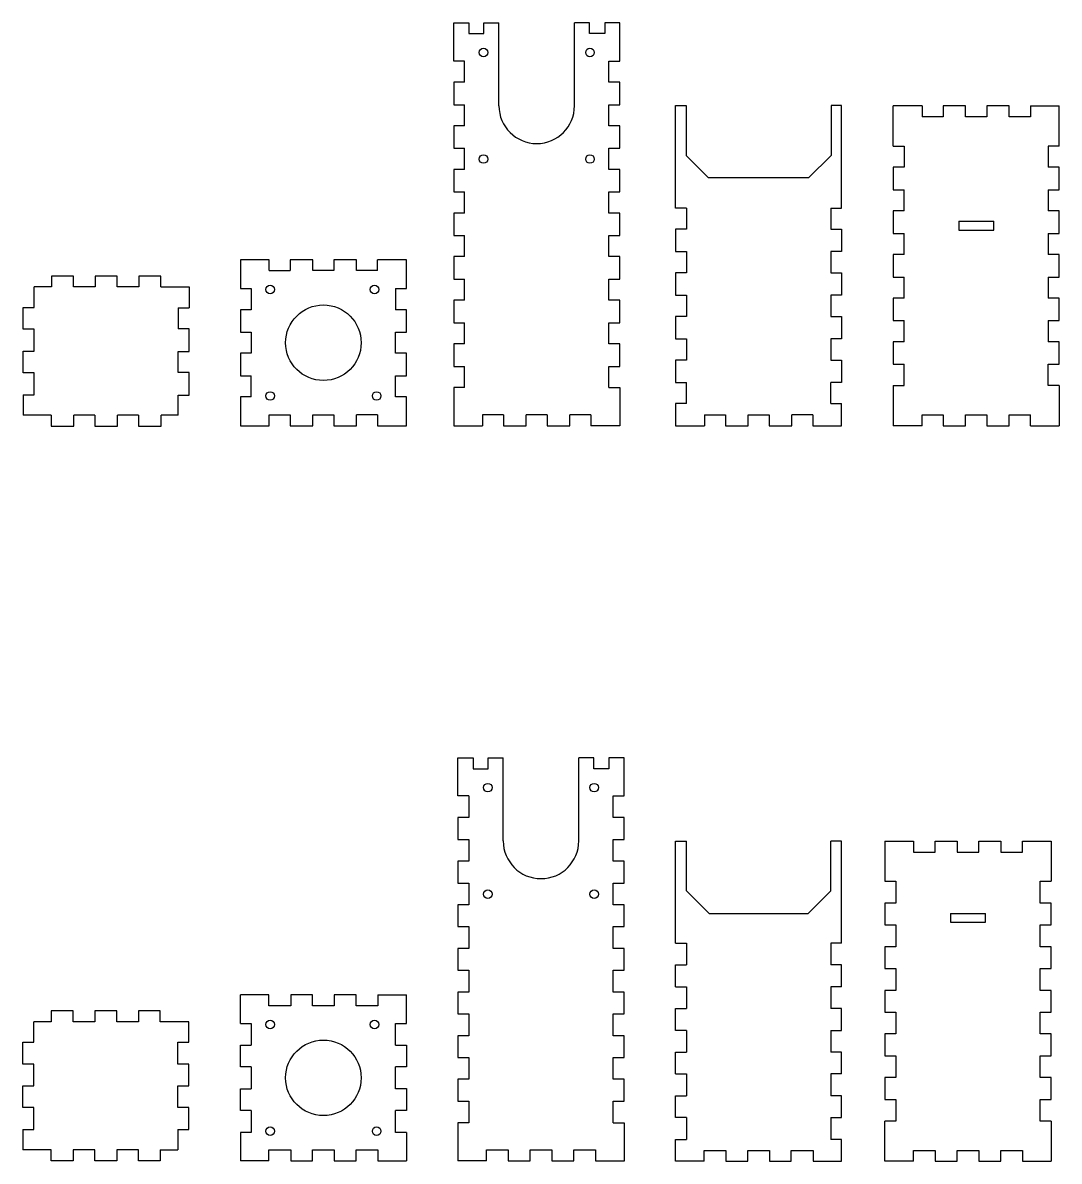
# Model space of a CAD drawing. Header units: millimetres. Extents: x -201 to 2280, y -214 to 290.
# Drawn here: x 1026.4 to 1328.1, y -214.2 to 117.4 of the extents above; entities that cross this region are included whole.
import ezdxf

# ---------------------------------------------------------------- set-up
doc = ezdxf.new("R2010")
doc.units = ezdxf.units.MM

msp = doc.modelspace()

# ---------------------------------------------------------------- linework, layer by layer
for p, q in [((1151.84, 117.35), (1156.23, 117.35)), ((1151.84, 106.2), (1151.84, 117.35)), ((1156.23, 117.35), (1156.23, 114.18)), ((1160.62, 114.18), (1160.62, 117.35)), ((1160.62, 117.35), (1165.01, 117.35)), ((1165.01, 93.18), (1165.01, 117.35)), ((1191.4, 117.35), (1187.01, 117.35)), ((1187.01, 93.18), (1187.01, 117.35)), ((1191.4, 114.18), (1191.4, 117.35)), ((1200.19, 117.35), (1195.79, 117.35)), ((1195.79, 117.35), (1195.79, 114.18)), ((1200.19, 106.2), (1200.19, 117.35)), ((1156.23, 114.18), (1160.62, 114.18)), ((1195.79, 114.18), (1191.4, 114.18)), ((1155.01, 106.2), (1151.84, 106.2)), ((1155.01, 100.05), (1155.01, 106.2)), ((1197.01, 100.05), (1197.01, 106.2)), ((1197.01, 106.2), (1200.19, 106.2)), ((1155.01, 100.05), (1151.84, 100.05)), ((1151.84, 100.05), (1151.84, 93.5)), ((1200.19, 100.05), (1197.01, 100.05)), ((1200.19, 93.5), (1200.19, 100.05)), ((1151.84, 93.5), (1155.01, 93.5)), ((1155.01, 87.35), (1155.01, 93.5)), ((1197.01, 87.35), (1197.01, 93.5)), ((1197.01, 93.5), (1200.19, 93.5)), ((1216.42, 63.4), (1216.42, 93.28)), ((1216.42, 93.28), (1219.5, 93.28)), ((1219.5, 93.28), (1219.5, 78.71)), ((1261.7, 93.28), (1261.7, 78.71)), ((1264.77, 93.28), (1261.7, 93.28)), ((1264.77, 63.4), (1264.77, 93.28)), ((1279.77, 81.41), (1279.77, 93.18)), ((1288.18, 93.18), (1279.77, 93.18)), ((1288.18, 93.18), (1288.18, 90)), ((1300.88, 93.18), (1294.32, 93.18)), ((1294.32, 93.18), (1294.32, 90)), ((1300.88, 90), (1300.88, 93.18)), ((1313.58, 93.18), (1307.02, 93.18)), ((1307.02, 93.18), (1307.02, 90)), ((1313.58, 90), (1313.58, 93.18)), ((1319.72, 93.18), (1319.72, 90)), ((1319.72, 93.18), (1328.12, 93.18)), ((1328.12, 81.41), (1328.12, 93.18)), ((1294.32, 90), (1288.18, 90)), ((1307.02, 90), (1300.88, 90)), ((1319.72, 90), (1313.58, 90)), ((1155.01, 87.35), (1151.84, 87.35)), ((1151.84, 87.35), (1151.84, 80.8)), ((1200.19, 87.35), (1197.01, 87.35)), ((1200.19, 80.8), (1200.19, 87.35)), ((1151.84, 80.8), (1155.01, 80.8)), ((1155.01, 74.65), (1155.01, 80.8)), ((1197.01, 74.65), (1197.01, 80.8)), ((1197.01, 80.8), (1200.19, 80.8)), ((1279.77, 81.41), (1282.95, 81.41)), ((1282.95, 81.41), (1282.95, 75.26)), ((1324.95, 81.41), (1324.95, 75.26)), ((1328.12, 81.41), (1324.95, 81.41)), ((1219.5, 78.71), (1226.03, 72.18)), ((1255.17, 72.18), (1261.7, 78.71)), ((1155.01, 74.65), (1151.84, 74.65)), ((1151.84, 74.65), (1151.84, 68.1)), ((1200.19, 74.65), (1197.01, 74.65)), ((1200.19, 68.1), (1200.19, 74.65)), ((1282.95, 75.26), (1279.77, 75.26)), ((1279.77, 75.26), (1279.77, 68.71)), ((1328.12, 75.26), (1324.95, 75.26)), ((1328.12, 68.71), (1328.12, 75.26)), ((1255.17, 72.18), (1226.03, 72.18)), ((1151.84, 68.1), (1155.01, 68.1)), ((1155.01, 61.95), (1155.01, 68.1)), ((1197.01, 61.95), (1197.01, 68.1)), ((1197.01, 68.1), (1200.19, 68.1)), ((1279.77, 68.71), (1282.95, 68.71)), ((1282.95, 62.56), (1282.95, 68.71)), ((1324.95, 68.71), (1328.12, 68.71)), ((1324.95, 68.71), (1324.95, 62.56)), ((1219.6, 63.4), (1216.42, 63.4)), ((1219.6, 63.4), (1219.6, 57.25)), ((1261.6, 63.4), (1261.6, 57.25)), ((1261.6, 63.4), (1264.77, 63.4)), ((1155.01, 61.95), (1151.84, 61.95)), ((1151.84, 61.95), (1151.84, 55.4)), ((1200.19, 61.95), (1197.01, 61.95)), ((1200.19, 55.4), (1200.19, 61.95)), ((1282.95, 62.56), (1279.77, 62.56)), ((1279.77, 62.56), (1279.77, 56.01)), ((1328.12, 62.56), (1324.95, 62.56)), ((1328.12, 56.01), (1328.12, 62.56)), ((1219.6, 57.25), (1216.42, 57.25)), ((1216.42, 57.25), (1216.42, 50.7)), ((1261.6, 57.25), (1264.77, 57.25)), ((1264.77, 57.25), (1264.77, 50.7)), ((1298.85, 59.58), (1298.85, 56.98)), ((1298.85, 59.58), (1309.05, 59.58)), ((1298.85, 56.98), (1309.05, 56.98)), ((1298.85, 56.98), (1298.85, 56.98)), ((1298.85, 56.98), (1298.85, 56.98)), ((1309.05, 56.98), (1309.05, 59.58)), ((1151.84, 55.4), (1155.01, 55.4)), ((1155.01, 49.25), (1155.01, 55.4)), ((1197.01, 49.25), (1197.01, 55.4)), ((1197.01, 55.4), (1200.19, 55.4)), ((1279.77, 56.01), (1282.95, 56.01)), ((1282.95, 49.86), (1282.95, 56.01)), ((1324.95, 56.01), (1328.12, 56.01)), ((1324.95, 56.01), (1324.95, 49.86)), ((1216.42, 50.7), (1219.6, 50.7)), ((1219.6, 50.7), (1219.6, 44.55)), ((1261.6, 50.7), (1261.6, 44.55)), ((1264.77, 50.7), (1261.6, 50.7)), ((1282.95, 49.86), (1279.77, 49.86)), ((1279.77, 49.86), (1279.77, 43.31)), ((1328.12, 49.86), (1324.95, 49.86)), ((1328.12, 43.31), (1328.12, 49.86)), ((1098.13, 48.35), (1089.72, 48.35)), ((1089.72, 48.35), (1089.72, 39.95)), ((1098.13, 45.18), (1098.13, 48.35)), ((1110.83, 48.35), (1104.27, 48.35)), ((1104.27, 48.35), (1104.27, 45.18)), ((1110.83, 45.18), (1110.83, 48.35)), ((1123.53, 48.35), (1116.97, 48.35)), ((1116.97, 48.35), (1116.97, 45.18)), ((1123.53, 45.18), (1123.53, 48.35)), ((1138.07, 48.35), (1129.67, 48.35)), ((1129.67, 45.18), (1129.67, 48.35)), ((1138.07, 39.95), (1138.07, 48.35)), ((1155.01, 49.25), (1151.84, 49.25)), ((1151.84, 49.25), (1151.84, 42.7)), ((1200.19, 49.25), (1197.01, 49.25)), ((1200.19, 42.7), (1200.19, 49.25)), ((1041.13, 43.6), (1034.78, 43.6)), ((1034.78, 43.6), (1034.78, 40.42)), ((1041.13, 40.42), (1041.13, 43.6)), ((1053.83, 43.6), (1047.48, 43.6)), ((1047.48, 43.6), (1047.48, 40.42)), ((1053.83, 40.42), (1053.83, 43.6)), ((1066.53, 43.6), (1060.18, 43.6)), ((1060.18, 43.6), (1060.18, 40.42)), ((1066.53, 40.42), (1066.53, 43.6)), ((1098.13, 45.18), (1104.27, 45.18)), ((1116.97, 45.18), (1110.83, 45.18)), ((1129.67, 45.18), (1123.53, 45.18)), ((1219.6, 44.55), (1216.42, 44.55)), ((1216.42, 44.55), (1216.42, 38)), ((1261.6, 44.55), (1264.77, 44.55)), ((1264.77, 44.55), (1264.77, 38)), ((1279.77, 43.31), (1282.95, 43.31)), ((1282.95, 37.16), (1282.95, 43.31)), ((1324.95, 43.31), (1328.12, 43.31)), ((1324.95, 43.31), (1324.95, 37.16)), ((1029.65, 34.45), (1029.65, 40.42)), ((1034.78, 40.42), (1029.65, 40.42)), ((1047.48, 40.42), (1041.13, 40.42)), ((1060.18, 40.42), (1053.83, 40.42)), ((1066.53, 40.42), (1074.83, 40.42)), ((1074.83, 40.42), (1074.83, 34.35)), ((1089.72, 39.95), (1092.9, 39.95)), ((1092.9, 39.95), (1092.9, 33.8)), ((1134.9, 39.95), (1134.9, 33.8)), ((1134.9, 39.95), (1138.07, 39.95)), ((1134.9, 39.95), (1138.07, 39.95)), ((1151.84, 42.7), (1155.01, 42.7)), ((1155.01, 36.55), (1155.01, 42.7)), ((1197.01, 36.55), (1197.01, 42.7)), ((1197.01, 42.7), (1200.19, 42.7)), ((1155.01, 36.55), (1151.84, 36.55)), ((1151.84, 36.55), (1151.84, 30)), ((1200.19, 36.55), (1197.01, 36.55)), ((1200.19, 30), (1200.19, 36.55)), ((1216.42, 38), (1219.6, 38)), ((1219.6, 38), (1219.6, 31.85)), ((1261.6, 38), (1261.6, 31.85)), ((1264.77, 38), (1261.6, 38)), ((1282.95, 37.16), (1279.77, 37.16)), ((1279.77, 37.16), (1279.77, 30.61)), ((1328.12, 37.16), (1324.95, 37.16)), ((1328.12, 30.61), (1328.12, 37.16)), ((1026.48, 28.1), (1026.48, 34.45)), ((1026.48, 34.45), (1029.65, 34.45)), ((1071.65, 34.35), (1071.65, 28.2)), ((1071.65, 34.35), (1074.83, 34.35)), ((1092.9, 33.8), (1089.72, 33.8)), ((1089.72, 33.8), (1089.72, 27.25)), ((1138.07, 33.8), (1134.9, 33.8)), ((1138.07, 27.25), (1138.07, 33.8)), ((1151.84, 30), (1155.01, 30)), ((1155.01, 23.85), (1155.01, 30)), ((1197.01, 23.85), (1197.01, 30)), ((1197.01, 30), (1200.19, 30)), ((1219.6, 31.85), (1216.42, 31.85)), ((1216.42, 31.85), (1216.42, 25.3)), ((1261.6, 31.85), (1264.77, 31.85)), ((1264.77, 31.85), (1264.77, 25.3)), ((1279.77, 30.61), (1282.95, 30.61)), ((1282.95, 24.46), (1282.95, 30.61)), ((1324.95, 30.61), (1328.12, 30.61)), ((1324.95, 30.61), (1324.95, 24.46)), ((1029.65, 28.1), (1026.48, 28.1)), ((1029.65, 21.75), (1029.65, 28.1)), ((1074.83, 28.2), (1071.65, 28.2)), ((1074.83, 21.65), (1074.83, 28.2)), ((1089.72, 27.25), (1092.9, 27.25)), ((1092.9, 27.25), (1092.9, 21.1)), ((1134.9, 21.1), (1134.9, 27.25)), ((1134.9, 27.25), (1138.07, 27.25)), ((1155.01, 23.85), (1151.84, 23.85)), ((1151.84, 23.85), (1151.84, 17.3)), ((1200.19, 23.85), (1197.01, 23.85)), ((1200.19, 17.3), (1200.19, 23.85)), ((1216.42, 25.3), (1219.6, 25.3)), ((1219.6, 25.3), (1219.6, 19.15)), ((1261.6, 25.3), (1261.6, 19.15)), ((1264.77, 25.3), (1261.6, 25.3)), ((1282.95, 24.46), (1279.77, 24.46)), ((1279.77, 24.46), (1279.77, 17.91)), ((1328.12, 24.46), (1324.95, 24.46)), ((1328.12, 17.91), (1328.12, 24.46)), ((1026.48, 15.4), (1026.48, 21.75)), ((1026.48, 21.75), (1029.65, 21.75)), ((1071.65, 15.5), (1071.65, 21.65)), ((1071.65, 21.65), (1074.83, 21.65)), ((1092.9, 21.1), (1089.72, 21.1)), ((1089.72, 21.1), (1089.72, 14.55)), ((1138.07, 21.1), (1134.9, 21.1)), ((1138.07, 14.55), (1138.07, 21.1)), ((1151.84, 17.3), (1155.01, 17.3)), ((1155.01, 11.15), (1155.01, 17.3)), ((1197.01, 11.15), (1197.01, 17.3)), ((1197.01, 17.3), (1200.19, 17.3)), ((1219.6, 19.15), (1216.42, 19.15)), ((1216.42, 19.15), (1216.42, 12.6)), ((1261.6, 19.15), (1264.77, 19.15)), ((1264.77, 19.15), (1264.77, 12.6)), ((1279.77, 17.91), (1282.95, 17.91)), ((1282.95, 11.76), (1282.95, 17.91)), ((1324.95, 17.91), (1328.12, 17.91)), ((1324.95, 11.76), (1324.95, 17.91)), ((1029.65, 15.4), (1026.48, 15.4)), ((1029.65, 9.05), (1029.65, 15.4)), ((1074.83, 15.5), (1071.65, 15.5)), ((1074.83, 8.95), (1074.83, 15.5)), ((1089.72, 14.55), (1092.9, 14.55)), ((1092.9, 8.4), (1092.9, 14.55)), ((1134.9, 8.4), (1134.9, 14.55)), ((1134.9, 14.55), (1138.07, 14.55)), ((1155.01, 11.15), (1151.84, 11.15)), ((1151.84, 11.15), (1151.84, 0)), ((1197.01, 11.15), (1200.19, 11.15)), ((1200.19, 11.15), (1200.19, 0)), ((1216.42, 12.6), (1219.6, 12.6)), ((1219.6, 6.45), (1219.6, 12.6)), ((1261.6, 6.45), (1261.6, 12.6)), ((1264.77, 12.6), (1261.6, 12.6)), ((1279.77, 11.76), (1282.95, 11.76)), ((1279.77, 11.76), (1279.77, 0)), ((1328.12, 11.76), (1324.95, 11.76)), ((1328.12, 11.76), (1328.12, 0)), ((1026.48, 9.05), (1029.65, 9.05)), ((1026.48, 9.05), (1026.48, 3.07)), ((1071.65, 3.07), (1071.65, 8.95)), ((1071.65, 8.95), (1074.83, 8.95)), ((1089.72, 8.4), (1089.72, 0)), ((1092.9, 8.4), (1089.72, 8.4)), ((1138.07, 8.4), (1134.9, 8.4)), ((1138.07, 0), (1138.07, 8.4)), ((1219.6, 6.45), (1216.42, 6.45)), ((1216.42, 6.45), (1216.42, 0)), ((1261.6, 6.45), (1264.77, 6.45)), ((1264.77, 0), (1264.77, 6.45)), ((1034.67, 3.07), (1026.48, 3.07)), ((1034.67, 3.07), (1034.67, -0.1)), ((1047.37, 3.07), (1041.23, 3.07)), ((1041.23, -0.1), (1041.23, 3.07)), ((1047.37, 3.07), (1047.37, -0.1)), ((1060.07, 3.07), (1053.93, 3.07)), ((1053.93, -0.1), (1053.93, 3.07)), ((1060.07, 3.07), (1060.07, -0.1)), ((1071.65, 3.07), (1066.63, 3.07)), ((1066.63, -0.1), (1066.63, 3.07)), ((1089.72, 0), (1098.13, 0)), ((1098.13, 3.18), (1104.27, 3.18)), ((1098.13, 0), (1098.13, 3.18)), ((1104.27, 3.18), (1104.27, 0)), ((1104.27, 0), (1110.83, 0)), ((1110.83, 3.18), (1116.97, 3.18)), ((1110.83, 0), (1110.83, 3.18)), ((1116.97, 3.18), (1116.97, 0)), ((1116.97, 0), (1123.53, 0)), ((1129.67, 3.18), (1123.53, 3.18)), ((1123.53, 0), (1123.53, 3.18)), ((1129.67, 3.18), (1129.67, 0)), ((1129.67, 0), (1138.07, 0)), ((1151.84, 0), (1160.24, 0)), ((1166.38, 3.18), (1160.24, 3.18)), ((1160.24, 3.18), (1160.24, 0)), ((1166.38, 3.18), (1166.38, 0)), ((1166.38, 0), (1172.94, 0)), ((1179.08, 3.18), (1172.94, 3.18)), ((1172.94, 0), (1172.94, 3.18)), ((1179.08, 3.18), (1179.08, 0)), ((1179.08, 0), (1185.64, 0)), ((1191.78, 3.18), (1185.64, 3.18)), ((1185.64, 0), (1185.64, 3.18)), ((1191.78, 3.18), (1191.78, 0)), ((1200.19, 0), (1191.78, 0)), ((1216.42, 0), (1224.83, 0)), ((1224.83, 3.18), (1230.97, 3.18)), ((1224.83, 3.18), (1224.83, 0)), ((1230.97, 3.18), (1230.97, 0)), ((1230.97, 0), (1237.53, 0)), ((1237.53, 3.18), (1243.67, 3.18)), ((1237.53, 0), (1237.53, 3.18)), ((1243.67, 3.18), (1243.67, 0)), ((1243.67, 0), (1250.23, 0)), ((1256.37, 3.18), (1250.23, 3.18)), ((1250.23, 0), (1250.23, 3.18)), ((1256.37, 3.18), (1256.37, 0)), ((1256.37, 0), (1264.77, 0)), ((1288.18, 0), (1279.77, 0)), ((1288.18, 0), (1288.18, 3.18)), ((1288.18, 3.18), (1294.32, 3.18)), ((1294.32, 3.18), (1294.32, 0)), ((1294.32, 0), (1300.88, 0)), ((1300.88, 0), (1300.88, 3.18)), ((1300.88, 3.18), (1307.02, 3.18)), ((1307.02, 3.18), (1307.02, 0)), ((1307.02, 0), (1313.58, 0)), ((1313.58, 0), (1313.58, 3.18)), ((1313.58, 3.18), (1319.72, 3.18)), ((1319.72, 0), (1319.72, 3.18)), ((1319.72, 0), (1328.12, 0)), ((1034.67, -0.1), (1041.23, -0.1)), ((1047.37, -0.1), (1053.93, -0.1)), ((1060.07, -0.1), (1066.63, -0.1)), ((1153.07, -107.75), (1153.07, -96.7)), ((1153.07, -96.7), (1157.47, -96.7)), ((1157.47, -96.7), (1157.47, -99.87)), ((1161.86, -99.87), (1161.86, -96.7)), ((1161.86, -96.7), (1166.25, -96.7)), ((1166.25, -120.87), (1166.25, -96.7)), ((1192.64, -96.7), (1188.25, -96.7)), ((1188.25, -120.87), (1188.25, -96.7)), ((1192.64, -99.87), (1192.64, -96.7)), ((1201.42, -96.7), (1197.03, -96.7)), ((1197.03, -96.7), (1197.03, -99.87)), ((1201.42, -107.75), (1201.42, -96.7)), ((1157.47, -99.87), (1161.86, -99.87)), ((1197.03, -99.87), (1192.64, -99.87)), ((1156.25, -107.75), (1153.07, -107.75)), ((1156.25, -107.75), (1156.25, -114.1)), ((1198.25, -114.1), (1198.25, -107.75)), ((1198.25, -107.75), (1201.42, -107.75)), ((1156.25, -114.1), (1153.07, -114.1)), ((1153.07, -114.1), (1153.07, -120.45)), ((1201.42, -114.1), (1198.25, -114.1)), ((1201.42, -120.45), (1201.42, -114.1)), ((1153.07, -120.45), (1156.25, -120.45)), ((1156.25, -120.45), (1156.25, -126.8)), ((1198.25, -126.8), (1198.25, -120.45)), ((1198.25, -120.45), (1201.42, -120.45)), ((1216.42, -150.65), (1216.42, -120.98)), ((1216.42, -120.98), (1219.6, -120.98)), ((1219.6, -135.4), (1219.6, -120.98)), ((1261.6, -135.4), (1261.6, -120.98)), ((1264.77, -120.98), (1261.6, -120.98)), ((1264.77, -150.65), (1264.77, -120.98)), ((1277.4, -120.98), (1277.4, -132.64)), ((1277.4, -120.98), (1285.7, -120.98)), ((1285.7, -120.98), (1285.7, -124.15)), ((1292.05, -124.15), (1292.05, -120.98)), ((1292.05, -120.98), (1298.4, -120.98)), ((1298.4, -120.98), (1298.4, -124.15)), ((1304.75, -124.15), (1304.75, -120.98)), ((1304.75, -120.98), (1311.1, -120.98)), ((1311.1, -120.98), (1311.1, -124.15)), ((1317.45, -124.15), (1317.45, -120.98)), ((1317.45, -120.98), (1325.75, -120.98)), ((1325.75, -120.98), (1325.75, -132.64)), ((1285.7, -124.15), (1292.05, -124.15)), ((1298.4, -124.15), (1304.75, -124.15)), ((1311.1, -124.15), (1317.45, -124.15)), ((1156.25, -126.8), (1153.07, -126.8)), ((1153.07, -126.8), (1153.07, -133.15)), ((1201.42, -126.8), (1198.25, -126.8)), ((1201.42, -133.15), (1201.42, -126.8)), ((1153.07, -133.15), (1156.25, -133.15)), ((1156.25, -133.15), (1156.25, -139.5)), ((1198.25, -139.5), (1198.25, -133.15)), ((1198.25, -133.15), (1201.42, -133.15)), ((1219.6, -135.4), (1226.18, -141.98)), ((1255.02, -141.98), (1261.6, -135.4)), ((1277.4, -132.64), (1280.57, -132.64)), ((1280.57, -132.64), (1280.57, -138.99)), ((1322.57, -138.99), (1322.57, -132.64)), ((1322.57, -132.64), (1325.75, -132.64)), ((1280.57, -138.99), (1277.4, -138.99)), ((1277.4, -138.99), (1277.4, -145.34)), ((1325.75, -138.99), (1322.57, -138.99)), ((1325.75, -145.34), (1325.75, -138.99)), ((1156.25, -139.5), (1153.07, -139.5)), ((1153.07, -139.5), (1153.07, -145.85)), ((1201.42, -139.5), (1198.25, -139.5)), ((1201.42, -145.85), (1201.42, -139.5)), ((1226.18, -141.98), (1255.02, -141.98)), ((1296.47, -141.98), (1296.47, -144.58)), ((1296.47, -141.98), (1306.67, -141.98)), ((1306.67, -144.58), (1306.67, -141.98)), ((1153.07, -145.85), (1156.25, -145.85)), ((1156.25, -145.85), (1156.25, -152.2)), ((1198.25, -152.2), (1198.25, -145.85)), ((1198.25, -145.85), (1201.42, -145.85)), ((1277.4, -145.34), (1280.57, -145.34)), ((1280.57, -145.34), (1280.57, -151.69)), ((1296.47, -144.58), (1306.67, -144.58)), ((1322.57, -151.69), (1322.57, -145.34)), ((1322.57, -145.34), (1325.75, -145.34)), ((1156.25, -152.2), (1153.07, -152.2)), ((1153.07, -152.2), (1153.07, -158.55)), ((1201.42, -152.2), (1198.25, -152.2)), ((1201.42, -158.55), (1201.42, -152.2)), ((1216.42, -150.65), (1219.6, -150.65)), ((1219.6, -150.65), (1219.6, -157)), ((1264.77, -150.65), (1261.6, -150.65)), ((1261.6, -150.65), (1261.6, -157)), ((1280.57, -151.69), (1277.4, -151.69)), ((1277.4, -151.69), (1277.4, -158.04)), ((1325.75, -151.69), (1322.57, -151.69)), ((1325.75, -158.04), (1325.75, -151.69)), ((1153.07, -158.55), (1156.25, -158.55)), ((1156.25, -158.55), (1156.25, -164.9)), ((1198.25, -164.9), (1198.25, -158.55)), ((1198.25, -158.55), (1201.42, -158.55)), ((1216.42, -163.35), (1216.42, -157)), ((1216.42, -157), (1219.6, -157)), ((1264.77, -157), (1261.6, -157)), ((1264.77, -163.35), (1264.77, -157)), ((1277.4, -158.04), (1280.57, -158.04)), ((1280.57, -158.04), (1280.57, -164.39)), ((1322.57, -164.39), (1322.57, -158.04)), ((1322.57, -158.04), (1325.75, -158.04)), ((1098.02, -165.7), (1089.72, -165.7)), ((1089.72, -174), (1089.72, -165.7)), ((1098.02, -168.87), (1098.02, -165.7)), ((1110.72, -165.7), (1104.37, -165.7)), ((1104.37, -165.7), (1104.37, -168.87)), ((1110.72, -168.87), (1110.72, -165.7)), ((1123.42, -165.7), (1117.07, -165.7)), ((1117.07, -165.7), (1117.07, -168.87)), ((1123.42, -168.87), (1123.42, -165.7)), ((1129.77, -165.7), (1129.77, -168.87)), ((1129.77, -165.7), (1138.07, -165.7)), ((1138.07, -174), (1138.07, -165.7)), ((1156.25, -164.9), (1153.07, -164.9)), ((1153.07, -164.9), (1153.07, -171.25)), ((1201.42, -164.9), (1198.25, -164.9)), ((1201.42, -171.25), (1201.42, -164.9)), ((1216.42, -163.35), (1219.6, -163.35)), ((1219.6, -163.35), (1219.6, -169.7)), ((1264.77, -163.35), (1261.6, -163.35)), ((1261.6, -163.35), (1261.6, -169.7)), ((1280.57, -164.39), (1277.4, -164.39)), ((1277.4, -164.39), (1277.4, -170.74)), ((1325.75, -164.39), (1322.57, -164.39)), ((1325.75, -170.74), (1325.75, -164.39)), ((1104.37, -168.87), (1098.02, -168.87)), ((1117.07, -168.87), (1110.72, -168.87)), ((1129.77, -168.87), (1123.42, -168.87)), ((1041.02, -170.35), (1034.67, -170.35)), ((1034.67, -170.35), (1034.67, -173.52)), ((1041.02, -173.52), (1041.02, -170.35)), ((1053.72, -170.35), (1047.37, -170.35)), ((1047.37, -170.35), (1047.37, -173.52)), ((1053.72, -173.52), (1053.72, -170.35)), ((1066.42, -170.35), (1060.07, -170.35)), ((1060.07, -170.35), (1060.07, -173.52)), ((1066.42, -173.52), (1066.42, -170.35)), ((1153.07, -171.25), (1156.25, -171.25)), ((1156.25, -171.25), (1156.25, -177.6)), ((1198.25, -177.6), (1198.25, -171.25)), ((1198.25, -171.25), (1201.42, -171.25)), ((1216.42, -176.05), (1216.42, -169.7)), ((1216.42, -169.7), (1219.6, -169.7)), ((1264.77, -169.7), (1261.6, -169.7)), ((1264.77, -176.05), (1264.77, -169.7)), ((1277.4, -170.74), (1280.57, -170.74)), ((1280.57, -170.74), (1280.57, -177.09)), ((1322.57, -177.09), (1322.57, -170.74)), ((1322.57, -170.74), (1325.75, -170.74)), ((1029.55, -179.5), (1029.55, -173.52)), ((1034.67, -173.52), (1029.55, -173.52)), ((1047.37, -173.52), (1041.02, -173.52)), ((1060.07, -173.52), (1053.72, -173.52)), ((1074.72, -173.52), (1066.42, -173.52)), ((1074.72, -179.5), (1074.72, -173.52)), ((1089.72, -174), (1092.9, -174)), ((1092.9, -174), (1092.9, -180.35)), ((1134.9, -180.35), (1134.9, -174)), ((1134.9, -174), (1138.07, -174)), ((1156.25, -177.6), (1153.07, -177.6)), ((1153.07, -177.6), (1153.07, -183.95)), ((1201.42, -177.6), (1198.25, -177.6)), ((1201.42, -183.95), (1201.42, -177.6)), ((1219.6, -176.05), (1216.42, -176.05)), ((1219.6, -176.05), (1219.6, -182.4)), ((1261.6, -176.05), (1261.6, -182.4)), ((1261.6, -176.05), (1264.77, -176.05)), ((1280.57, -177.09), (1277.4, -177.09)), ((1277.4, -177.09), (1277.4, -183.44)), ((1325.75, -177.09), (1322.57, -177.09)), ((1325.75, -183.44), (1325.75, -177.09)), ((1026.37, -185.85), (1026.37, -179.5)), ((1026.37, -179.5), (1029.55, -179.5)), ((1071.55, -185.85), (1071.55, -179.5)), ((1071.55, -179.5), (1074.72, -179.5)), ((1089.72, -186.7), (1089.72, -180.35)), ((1089.72, -180.35), (1092.9, -180.35)), ((1134.9, -180.35), (1138.07, -180.35)), ((1138.07, -180.35), (1138.07, -186.7)), ((1153.07, -183.95), (1156.25, -183.95)), ((1156.25, -183.95), (1156.25, -190.3)), ((1198.25, -190.3), (1198.25, -183.95)), ((1198.25, -183.95), (1201.42, -183.95)), ((1216.42, -188.75), (1216.42, -182.4)), ((1216.42, -182.4), (1219.6, -182.4)), ((1264.77, -182.4), (1261.6, -182.4)), ((1264.77, -188.75), (1264.77, -182.4)), ((1277.4, -183.44), (1280.57, -183.44)), ((1280.57, -183.44), (1280.57, -189.79)), ((1322.57, -189.79), (1322.57, -183.44)), ((1322.57, -183.44), (1325.75, -183.44)), ((1029.55, -185.85), (1026.37, -185.85)), ((1029.55, -192.2), (1029.55, -185.85)), ((1074.72, -185.85), (1071.55, -185.85)), ((1074.72, -192.2), (1074.72, -185.85)), ((1092.9, -186.7), (1089.72, -186.7)), ((1092.9, -186.7), (1092.9, -193.05)), ((1134.9, -193.05), (1134.9, -186.7)), ((1138.07, -186.7), (1134.9, -186.7)), ((1216.42, -188.75), (1219.6, -188.75)), ((1219.6, -188.75), (1219.6, -195.1)), ((1264.77, -188.75), (1261.6, -188.75)), ((1261.6, -188.75), (1261.6, -195.1)), ((1026.37, -198.55), (1026.37, -192.2)), ((1026.37, -192.2), (1029.55, -192.2)), ((1071.55, -198.55), (1071.55, -192.2)), ((1071.55, -192.2), (1074.72, -192.2)), ((1156.25, -190.3), (1153.07, -190.3)), ((1153.07, -190.3), (1153.07, -196.65)), ((1201.42, -190.3), (1198.25, -190.3)), ((1201.42, -196.65), (1201.42, -190.3)), ((1280.57, -189.79), (1277.4, -189.79)), ((1277.4, -189.79), (1277.4, -196.14)), ((1325.75, -189.79), (1322.57, -189.79)), ((1325.75, -196.14), (1325.75, -189.79)), ((1089.72, -199.4), (1089.72, -193.05)), ((1089.72, -193.05), (1092.9, -193.05)), ((1134.9, -193.05), (1134.9, -193.01)), ((1134.9, -193.01), (1138.07, -193.01)), ((1138.07, -193.01), (1138.07, -199.4)), ((1216.42, -201.45), (1216.42, -195.1)), ((1216.42, -195.1), (1219.6, -195.1)), ((1264.77, -195.1), (1261.6, -195.1)), ((1264.77, -201.45), (1264.77, -195.1)), ((1029.55, -198.55), (1026.37, -198.55)), ((1029.55, -204.9), (1029.55, -198.55)), ((1074.72, -198.55), (1071.55, -198.55)), ((1074.72, -204.9), (1074.72, -198.55)), ((1153.07, -196.65), (1156.25, -196.65)), ((1156.25, -196.65), (1156.25, -203)), ((1198.25, -203), (1198.25, -196.65)), ((1198.25, -196.65), (1201.42, -196.65)), ((1277.4, -196.14), (1280.57, -196.14)), ((1280.57, -196.14), (1280.57, -202.49)), ((1322.57, -202.49), (1322.57, -196.14)), ((1322.57, -196.14), (1325.75, -196.14)), ((1092.9, -199.4), (1089.72, -199.4)), ((1092.9, -199.4), (1092.9, -205.75)), ((1134.9, -205.75), (1134.9, -199.4)), ((1138.07, -199.4), (1134.9, -199.4)), ((1219.6, -201.45), (1216.42, -201.45)), ((1219.6, -201.45), (1219.6, -207.8)), ((1261.6, -201.45), (1261.6, -207.8)), ((1261.6, -201.45), (1264.77, -201.45)), ((1026.37, -204.9), (1029.55, -204.9)), ((1026.37, -204.9), (1026.37, -210.87)), ((1071.55, -204.9), (1074.72, -204.9)), ((1071.55, -204.9), (1071.55, -210.87)), ((1156.25, -203), (1153.07, -203)), ((1153.07, -203), (1153.07, -214.05)), ((1198.25, -203), (1201.42, -203)), ((1201.42, -203), (1201.42, -214.05)), ((1280.57, -202.49), (1277.4, -202.49)), ((1277.4, -214.15), (1277.4, -202.49)), ((1325.75, -202.49), (1322.57, -202.49)), ((1325.75, -202.49), (1325.75, -214.15)), ((1092.9, -205.75), (1089.72, -205.75)), ((1089.72, -205.75), (1089.72, -214.05)), ((1138.07, -205.75), (1134.9, -205.75)), ((1138.07, -205.75), (1138.07, -214.05)), ((1216.42, -214.15), (1216.42, -207.8)), ((1216.42, -207.8), (1219.6, -207.8)), ((1264.77, -207.8), (1261.6, -207.8)), ((1264.77, -214.15), (1264.77, -207.8)), ((1034.67, -210.87), (1026.37, -210.87)), ((1034.67, -214.05), (1034.67, -210.87)), ((1047.37, -210.87), (1041.02, -210.87)), ((1041.02, -210.87), (1041.02, -214.05)), ((1047.37, -214.05), (1047.37, -210.87)), ((1060.07, -210.87), (1053.72, -210.87)), ((1053.72, -210.87), (1053.72, -214.05)), ((1060.07, -214.05), (1060.07, -210.87)), ((1066.42, -210.87), (1066.42, -214.05)), ((1066.42, -210.87), (1071.55, -210.87)), ((1098.02, -214.05), (1098.02, -210.87)), ((1098.02, -210.87), (1104.37, -210.87)), ((1104.37, -210.87), (1104.37, -214.05)), ((1110.72, -214.05), (1110.72, -210.87)), ((1110.72, -210.87), (1117.07, -210.87)), ((1117.07, -210.87), (1117.07, -214.05)), ((1123.42, -214.05), (1123.42, -210.87)), ((1123.42, -210.87), (1129.77, -210.87)), ((1129.77, -210.87), (1129.77, -214.05)), ((1161.37, -214.05), (1161.37, -210.87)), ((1161.37, -210.87), (1167.72, -210.87)), ((1167.72, -210.87), (1167.72, -214.05)), ((1174.07, -214.05), (1174.07, -210.87)), ((1174.07, -210.87), (1180.42, -210.87)), ((1180.42, -210.87), (1180.42, -214.05)), ((1186.77, -214.05), (1186.77, -210.87)), ((1186.77, -210.87), (1193.12, -210.87)), ((1193.12, -210.87), (1193.12, -214.05)), ((1224.72, -214.15), (1224.72, -210.98)), ((1224.72, -210.98), (1231.07, -210.98)), ((1231.07, -210.98), (1231.07, -214.15)), ((1237.42, -214.15), (1237.42, -210.98)), ((1237.42, -210.98), (1243.77, -210.98)), ((1243.77, -210.98), (1243.77, -214.15)), ((1250.12, -214.15), (1250.12, -210.98)), ((1250.12, -210.98), (1256.47, -210.98)), ((1256.47, -210.98), (1256.47, -214.15)), ((1285.7, -214.15), (1285.7, -210.98)), ((1285.7, -210.98), (1292.05, -210.98)), ((1292.05, -210.98), (1292.05, -214.15)), ((1298.4, -214.15), (1298.4, -210.98)), ((1298.4, -210.98), (1304.75, -210.98)), ((1304.75, -210.98), (1304.75, -214.15)), ((1311.1, -214.15), (1311.1, -210.98)), ((1311.1, -210.98), (1317.45, -210.98)), ((1317.45, -210.98), (1317.45, -214.15)), ((1041.02, -214.05), (1034.67, -214.05)), ((1053.72, -214.05), (1047.37, -214.05)), ((1066.42, -214.05), (1060.07, -214.05)), ((1098.02, -214.05), (1089.72, -214.05)), ((1104.37, -214.05), (1110.72, -214.05)), ((1117.07, -214.05), (1123.42, -214.05)), ((1129.77, -214.05), (1138.07, -214.05)), ((1161.37, -214.05), (1153.07, -214.05)), ((1167.72, -214.05), (1174.07, -214.05)), ((1180.42, -214.05), (1186.77, -214.05)), ((1193.12, -214.05), (1201.42, -214.05)), ((1201.42, -214.05), (1201.42, -214.15)), ((1224.72, -214.15), (1216.42, -214.15)), ((1231.07, -214.15), (1237.42, -214.15)), ((1243.77, -214.15), (1250.12, -214.15)), ((1256.47, -214.15), (1264.77, -214.15)), ((1285.7, -214.15), (1277.4, -214.15)), ((1292.05, -214.15), (1298.4, -214.15)), ((1304.75, -214.15), (1311.1, -214.15)), ((1317.45, -214.15), (1325.75, -214.15))]:
    msp.add_line(p, q)
for centre, radius in [((1160.51, 108.68), 1.25), ((1191.51, 108.68), 1.25), ((1160.51, 77.68), 1.25), ((1191.51, 77.68), 1.25), ((1098.4, 39.68), 1.25), ((1128.77, 39.68), 1.25), ((1113.9, 24.18), 11), ((1098.4, 8.68), 1.25), ((1129.4, 8.68), 1.25), ((1161.75, -105.37), 1.25), ((1192.75, -105.37), 1.25), ((1161.75, -136.37), 1.25), ((1192.75, -136.37), 1.25), ((1098.4, -174.37), 1.25), ((1128.77, -174.37), 1.25), ((1113.9, -189.87), 11), ((1098.4, -205.37), 1.25), ((1129.4, -205.37), 1.25)]:
    msp.add_circle(centre, radius)
for centre in [(1176.01, 93.18), (1177.25, -120.87)]:
    msp.add_arc(centre, 11, 180, 0)

doc.saveas('drawing.dxf')
